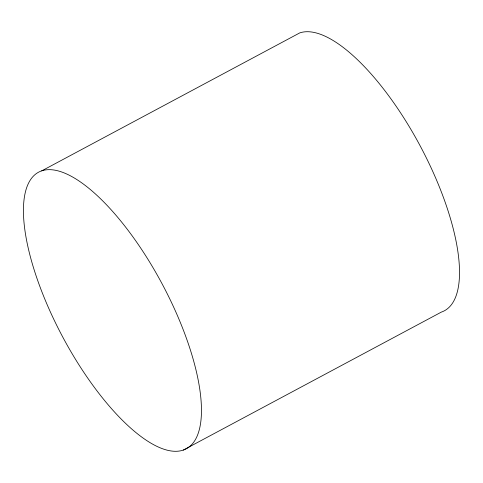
<?xml version="1.0" encoding="UTF-8"?>
<svg xmlns="http://www.w3.org/2000/svg" width="483" height="483" viewBox="0 0 483 483"><rect width="100%" height="100%" fill="white"/><g stroke="black" fill="none" stroke-linecap="round" stroke-linejoin="round"><path stroke-width="0.72" d="M41.677 170.891L299.689 32.929A156.77 56.348 61.9 0 1 424.533 154.264A156.77 56.348 61.9 0 1 441.323 312.109L183.311 450.071A156.77 56.348 61.9 0 1 30.296 256.497A156.77 56.348 61.9 0 1 123.871 224.879A156.77 56.348 61.9 0 1 183.311 450.071"/></g></svg>
